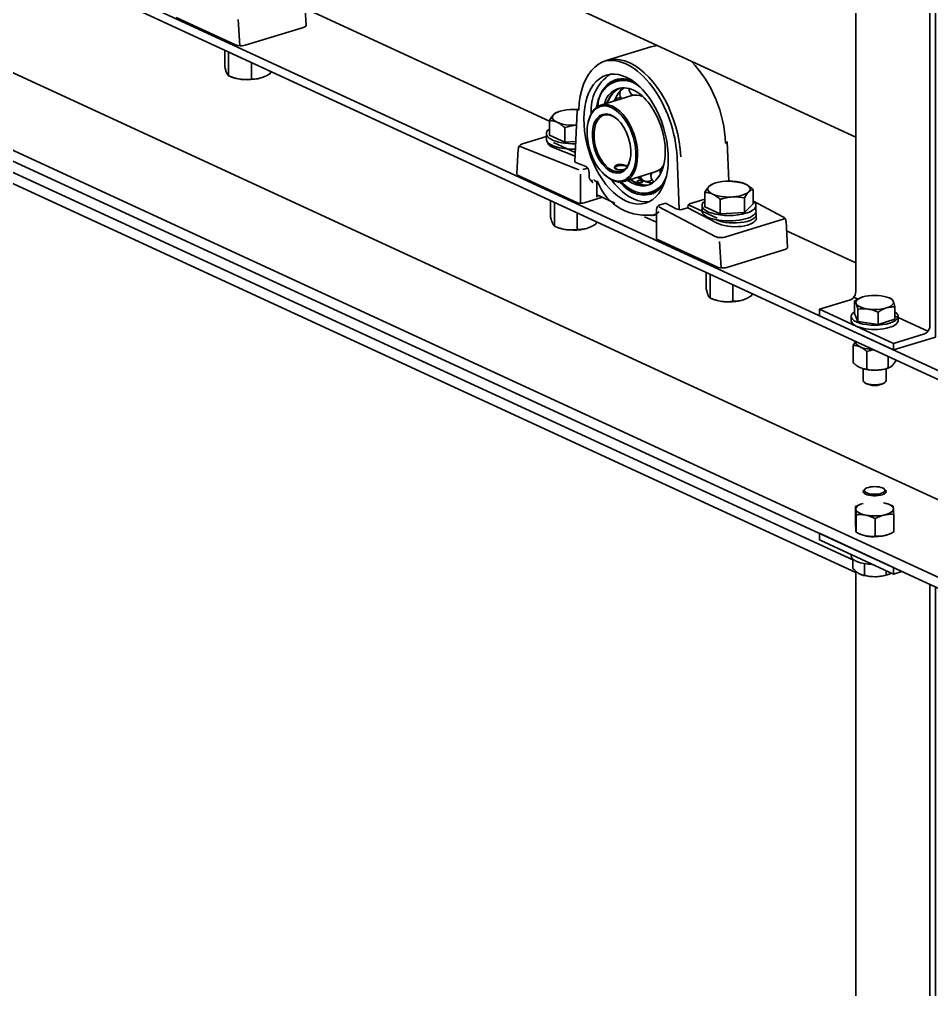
# Model space of a CAD drawing. Header units: millimetres. Extents: x -8400 to 8400, y -5940 to 5940.
# Drawn here: x 4638.5 to 4965.5, y 1641.1 to 1988.8 of the extents above; entities that cross this region are included whole.
import ezdxf

# ---------------------------------------------------------------- set-up
doc = ezdxf.new("R2010")
doc.units = ezdxf.units.MM
doc.layers.add('粗实线层', color=7, linetype='Continuous', lineweight=35)

msp = doc.modelspace()

# ---------------------------------------------------------------- linework, layer by layer
at = {"layer": '粗实线层', "linetype": 'Continuous', "lineweight": 35}
for points in [[(5429.862, 1647.928), (5429.862, 1649.826), (3411.605, 2580.833), (3427.906, 2585.814)], [(3411.605, 2580.833), (3411.605, 2578.936), (3411.713, 2578.203), (3412.025, 2577.617), (3412.506, 2577.242), (5429.848, 1646.656)], [(3415.693, 2508.759), (3413.26, 2507.561), (3412.732, 2507.206), (3412.27, 2506.703), (3411.911, 2506.092), (3411.683, 2505.421), (3411.605, 2504.743), (3411.605, 2502.846), (5429.862, 1571.839), (5429.862, 1573.736)], [(3412.133, 2506.502), (5430.389, 1575.495)], [(4938.35, 2258.937), (4938.35, 1891.245), (4938.283, 1890.619), (4938.088, 1889.995), (4937.777, 1889.415), (4937.371, 1888.92), (4936.899, 1888.542), (4936.392, 1888.307), (4925.298, 1884.917), (4951.854, 1872.667)], [(4964.906, 2254.239), (4964.906, 1878.995), (4964.839, 1878.369), (4964.644, 1877.745), (4964.333, 1877.165), (4963.927, 1876.67), (4963.455, 1876.291), (4962.948, 1876.057), (4951.854, 1872.667), (4951.854, 1870.328), (4966.864, 1874.914), (4966.864, 2253.335)], [(4478.241, 2158.802), (4938.353, 1946.556)], [(4451.743, 2054.766), (5424.763, 1605.918)], [(4467.611, 2007.731), (4472.831, 2009.326), (4937.333, 1795.056)], [(4938.353, 1790.581), (4467.611, 2007.731), (4467.611, 1968.738)], [(4740.71, 1996.069), (4741.255, 1986.674), (4741.156, 1986.39), (4740.838, 1986.131), (4740.327, 1985.919), (4719.443, 1979.539), (4718.882, 1979.409), (4718.25, 1979.338), (4717.59, 1979.332), (4716.948, 1979.39), (4716.367, 1979.508), (4715.886, 1979.678), (4694.647, 1989.476)], [(4828.476, 1952.263), (4740.903, 1992.66)], [(4717.462, 1979.338), (4716.918, 1988.739)], [(4864.866, 1978.934), (4848.812, 1974.028)], [(4867.248, 1979.356), (4866.039, 1979.215), (4864.866, 1978.934)], [(4712.093, 1977.751), (4712.093, 1971.789), (4712.264, 1971.13), (4712.437, 1970.529), (4712.524, 1970.254), (4712.611, 1969.997), (4712.699, 1969.759), (4712.788, 1969.542), (4712.81, 1969.491), (4712.832, 1969.441), (4712.843, 1969.417), (4712.854, 1969.393), (4712.865, 1969.37), (4712.876, 1969.346), (4712.92, 1969.257), (4712.964, 1969.173), (4713.052, 1969.022), (4713.139, 1968.891), (4713.312, 1968.687), (4713.482, 1968.548)], [(4713.482, 1976.809), (4713.393, 1977.158)], [(4714.01, 1976.877), (4713.482, 1976.809), (4713.482, 1968.548), (4714.489, 1968.144), (4715.504, 1967.801), (4716.015, 1967.655), (4716.53, 1967.529), (4717.047, 1967.422), (4717.568, 1967.337), (4718.838, 1967.201), (4720.151, 1967.151), (4721.467, 1967.187), (4722.747, 1967.308), (4723.952, 1967.51), (4725.044, 1967.789)], [(4721.653, 1973.341), (4721.653, 1967.379), (4720.649, 1967.264), (4719.634, 1967.211), (4719.122, 1967.211), (4718.607, 1967.232), (4718.348, 1967.25), (4718.089, 1967.273), (4718.023, 1967.28), (4717.958, 1967.287), (4717.893, 1967.295), (4717.828, 1967.302), (4717.698, 1967.319), (4717.568, 1967.337), (4716.123, 1967.613), (4714.868, 1967.999), (4714.328, 1968.205)], [(4728.436, 1970.213), (4728.436, 1969.451), (4728.02, 1969.188), (4727.6, 1968.936), (4727.495, 1968.875), (4727.389, 1968.815), (4727.283, 1968.757), (4727.177, 1968.699), (4726.965, 1968.586), (4726.753, 1968.478), (4726.327, 1968.276), (4725.901, 1968.093), (4725.474, 1967.93), (4725.044, 1967.789), (4724.614, 1967.668), (4724.182, 1967.569), (4724.127, 1967.557), (4724.073, 1967.547), (4724.019, 1967.536), (4723.965, 1967.527), (4723.858, 1967.508), (4723.75, 1967.49), (4723.536, 1967.459), (4723.324, 1967.433), (4722.901, 1967.395), (4722.482, 1967.374), (4722.066, 1967.37), (4721.653, 1967.379)], [(4725.661, 1967.999), (4725.693, 1968.012)], [(4853.149, 1967.454), (4851.147, 1966.338)], [(4858.019, 1961.445), (4846.914, 1958.052)], [(4849.101, 1958.72), (4849.688, 1960.111), (4850.397, 1961.341), (4851.219, 1962.394), (4852.144, 1963.256), (4853.161, 1963.917)], [(4849.201, 1958.75), (4849.739, 1960.013), (4850.379, 1961.142), (4851.114, 1962.123), (4851.936, 1962.948), (4852.837, 1963.608), (4853.808, 1964.096)], [(4855.196, 1964.24), (4854.167, 1963.388), (4853.252, 1962.312), (4852.467, 1961.027), (4851.822, 1959.55)], [(4854.039, 1963.424), (4853.161, 1962.262), (4852.419, 1960.957), (4851.879, 1959.708)], [(4861.982, 1961.119), (4860.954, 1961.47), (4859.942, 1961.643), (4858.959, 1961.634), (4858.018, 1961.445)], [(4831.217, 1955.488), (4830.821, 1955.301), (4830.626, 1955.182), (4830.43, 1955.042), (4830.233, 1954.88), (4830.034, 1954.695), (4829.985, 1954.646), (4829.935, 1954.595), (4829.91, 1954.569), (4829.886, 1954.542), (4829.861, 1954.516), (4829.836, 1954.489), (4829.737, 1954.378), (4829.638, 1954.262), (4829.442, 1954.015), (4829.247, 1953.75), (4828.86, 1953.171), (4828.477, 1952.535)], [(4838.314, 1950.876), (4836.997, 1950.84), (4835.684, 1950.891), (4834.414, 1951.026), (4833.226, 1951.242), (4832.156, 1951.533), (4831.238, 1951.888), (4830.496, 1952.299), (4829.957, 1952.751), (4829.634, 1953.231), (4829.539, 1953.726), (4829.674, 1954.219), (4830.034, 1954.695), (4830.61, 1955.141), (4831.383, 1955.543), (4832.331, 1955.888), (4833.423, 1956.166), (4834.627, 1956.369), (4835.908, 1956.49), (4837.465, 1956.523), (4839.008, 1956.435)], [(4831.714, 1955.677), (4831.217, 1955.488)], [(4839.006, 1956.383), (4838.555, 1956.16), (4838.385, 1955.87), (4837.601, 1937.843), (4837.695, 1937.646), (4837.981, 1937.477), (4841.601, 1936.047), (4841.94, 1935.832), (4842.249, 1935.476), (4842.496, 1935.015), (4842.655, 1934.497), (4842.71, 1933.977), (4842.71, 1932.591), (4842.713, 1932.491), (4842.718, 1932.393), (4842.728, 1932.296), (4842.742, 1932.202), (4842.758, 1932.109), (4842.778, 1932.018), (4842.79, 1931.973), (4842.802, 1931.929), (4842.815, 1931.885), (4842.829, 1931.842), (4842.891, 1931.674), (4842.963, 1931.515), (4843.043, 1931.366), (4843.132, 1931.224), (4843.18, 1931.156), (4843.229, 1931.089), (4843.279, 1931.024), (4843.331, 1930.961), (4843.438, 1930.839), (4843.549, 1930.722), (4843.663, 1930.61), (4843.779, 1930.501), (4843.838, 1930.447), (4843.897, 1930.394), (4843.927, 1930.368), (4843.957, 1930.341), (4843.971, 1930.328), (4843.986, 1930.315), (4844.001, 1930.302), (4844.016, 1930.288)], [(4853.211, 1952.635), (4852.167, 1953.498), (4851.094, 1954.12)], [(4833.997, 1944.766), (4828.477, 1947.313), (4828.477, 1952.535), (4828.816, 1952.515), (4829.158, 1952.481), (4829.243, 1952.47), (4829.33, 1952.458), (4829.415, 1952.444), (4829.502, 1952.43), (4829.674, 1952.398), (4829.847, 1952.362), (4830.193, 1952.275), (4830.54, 1952.167), (4830.888, 1952.039), (4831.238, 1951.888), (4831.588, 1951.716), (4831.939, 1951.521), (4831.983, 1951.495), (4832.027, 1951.469), (4832.071, 1951.442), (4832.115, 1951.416), (4832.203, 1951.361), (4832.291, 1951.305), (4832.465, 1951.191), (4832.638, 1951.072), (4832.982, 1950.822), (4833.323, 1950.557), (4833.661, 1950.279), (4833.997, 1949.989)], [(4837.912, 1945.003), (4833.997, 1944.766), (4833.997, 1949.989), (4835.061, 1950.313), (4836.133, 1950.576), (4836.673, 1950.681), (4837.217, 1950.767), (4838.167, 1950.867)], [(4842.426, 1952.082), (4842.354, 1951.755)], [(4827.434, 1947.834), (4827.434, 1945.884)], [(4827.434, 1946.762), (4818.814, 1944.129), (4818.481, 1944.007), (4818.177, 1943.836), (4817.881, 1943.596), (4817.628, 1943.3), (4817.465, 1943.021), (4817.367, 1942.718), (4817.351, 1942.578), (4817.35, 1942.434)], [(4837.684, 1939.756), (4829.779, 1942.88), (4829.145, 1943.171), (4828.638, 1943.493), (4828.27, 1943.839), (4828.046, 1944.202), (4827.972, 1944.577), (4827.972, 1944.691)], [(4837.74, 1941.052), (4830.014, 1944.616)], [(4847.551, 1925.006), (4840.948, 1922.989), (4840.368, 1922.874), (4839.714, 1922.85), (4839.087, 1922.923), (4838.581, 1923.08), (4817.342, 1932.877), (4817.023, 1933.067), (4816.829, 1933.278), (4816.773, 1933.501), (4817.318, 1942.396)], [(4817.686, 1943.379), (4817.983, 1943.231), (4839.033, 1934.912)], [(4856.37, 1936.193), (4856.316, 1936.219), (4856.235, 1936.255), (4856.15, 1936.29), (4856.061, 1936.326), (4855.966, 1936.361), (4855.918, 1936.379), (4855.868, 1936.396), (4855.818, 1936.413), (4855.767, 1936.43), (4855.663, 1936.464), (4855.555, 1936.496), (4855.445, 1936.527), (4855.332, 1936.557), (4855.303, 1936.565), (4855.275, 1936.572), (4855.245, 1936.579), (4855.217, 1936.586), (4855.157, 1936.6), (4855.099, 1936.613), (4854.98, 1936.639), (4854.86, 1936.663), (4854.739, 1936.685), (4854.617, 1936.704), (4854.555, 1936.713), (4854.494, 1936.722), (4854.431, 1936.73), (4854.369, 1936.737), (4854.245, 1936.75), (4854.122, 1936.76), (4854, 1936.767), (4853.879, 1936.772), (4853.758, 1936.773), (4853.638, 1936.771), (4853.579, 1936.769), (4853.519, 1936.767), (4853.461, 1936.763), (4853.403, 1936.758), (4853.29, 1936.747), (4853.179, 1936.733), (4853.071, 1936.715), (4852.966, 1936.694), (4852.915, 1936.682), (4852.864, 1936.669), (4852.839, 1936.662), (4852.814, 1936.655), (4852.789, 1936.648), (4852.765, 1936.641), (4852.67, 1936.61), (4852.58, 1936.576), (4852.494, 1936.539), (4852.413, 1936.499), (4852.336, 1936.456), (4852.264, 1936.411), (4852.197, 1936.363), (4852.135, 1936.313), (4852.079, 1936.261), (4852.029, 1936.208), (4851.984, 1936.153), (4851.944, 1936.096), (4851.936, 1936.081), (4851.927, 1936.067), (4851.919, 1936.052), (4851.911, 1936.038), (4851.897, 1936.008), (4851.883, 1935.979), (4851.862, 1935.919), (4851.846, 1935.86), (4851.836, 1935.8), (4851.833, 1935.74), (4851.833, 1935.71), (4851.835, 1935.68), (4851.839, 1935.65), (4851.844, 1935.62), (4851.858, 1935.561), (4851.879, 1935.504), (4851.905, 1935.447), (4851.937, 1935.393), (4851.975, 1935.339), (4852.019, 1935.287), (4852.043, 1935.262), (4852.069, 1935.237), (4852.096, 1935.213), (4852.125, 1935.189), (4852.185, 1935.144), (4852.251, 1935.101), (4852.322, 1935.06), (4852.399, 1935.023), (4852.48, 1934.988), (4852.566, 1934.955), (4852.655, 1934.927), (4852.749, 1934.901), (4852.846, 1934.878), (4852.947, 1934.858), (4852.973, 1934.854), (4852.999, 1934.849), (4853.026, 1934.845), (4853.053, 1934.841), (4853.106, 1934.834), (4853.161, 1934.827), (4853.271, 1934.817), (4853.383, 1934.809), (4853.498, 1934.804), (4853.615, 1934.802), (4853.675, 1934.802), (4853.734, 1934.802), (4853.795, 1934.804), (4853.856, 1934.805), (4853.978, 1934.811), (4854.1, 1934.819), (4854.222, 1934.83), (4854.345, 1934.842), (4854.468, 1934.856), (4854.592, 1934.873), (4854.623, 1934.877), (4854.654, 1934.882), (4854.685, 1934.886), (4854.716, 1934.891), (4854.777, 1934.901), (4854.838, 1934.911), (4855.027, 1934.945)], [(4875.051, 1920.589), (4874.267, 1939.344)], [(4839.643, 1922.854), (4839.643, 1933.303)], [(4840.492, 1934.93), (4842.254, 1935.469)], [(4847.973, 1933.365), (4848.215, 1933.134)], [(4852.357, 1935.953), (4852.049, 1935.692), (4851.888, 1935.505), (4851.833, 1935.309)], [(4856.336, 1935.971), (4856.208, 1936.058), (4856.054, 1936.139), (4855.571, 1936.304), (4854.98, 1936.408), (4854.333, 1936.442), (4853.689, 1936.403), (4853.104, 1936.294), (4852.631, 1936.125), (4852.311, 1935.911), (4852.174, 1935.672), (4852.23, 1935.428), (4852.477, 1935.201), (4852.891, 1935.011), (4853.434, 1934.876), (4854.061, 1934.807)], [(4855.274, 1930.692), (4866.378, 1934.085)], [(4866.378, 1934.085), (4867.264, 1934.453), (4868.083, 1934.995), (4868.826, 1935.704), (4869.482, 1936.57)], [(4843.289, 1931.011), (4843.673, 1930.999), (4844.071, 1930.759)], [(4845.517, 1930.642), (4845.517, 1925.164), (4845.588, 1925.521), (4845.782, 1925.717), (4846.048, 1925.699), (4851.992, 1922.957)], [(4864.268, 1923.441), (4862.897, 1923.371), (4861.486, 1923.515), (4860.049, 1923.872), (4858.599, 1924.439), (4857.225, 1925.164), (4855.863, 1926.067), (4854.522, 1927.14), (4853.216, 1928.375), (4851.954, 1929.76), (4850.747, 1931.285)], [(4863.732, 1929.32), (4862.52, 1929.3), (4861.271, 1929.498), (4860.001, 1929.911), (4858.725, 1930.534), (4857.461, 1931.36)], [(4864.368, 1929.534), (4863.291, 1929.395), (4862.175, 1929.438), (4861.032, 1929.663), (4859.874, 1930.066), (4858.713, 1930.644), (4857.562, 1931.39)], [(4860.182, 1932.191), (4861.542, 1931.328), (4862.912, 1930.701), (4864.271, 1930.32), (4865.6, 1930.19)], [(4860.315, 1932.032), (4861.294, 1931.457), (4863.132, 1930.588), (4865.001, 1930.041)], [(4886.985, 1929.763), (4886.588, 1929.576), (4886.394, 1929.457), (4886.198, 1929.316), (4886, 1929.154), (4885.802, 1928.97), (4885.752, 1928.921), (4885.703, 1928.87), (4885.678, 1928.844), (4885.653, 1928.817), (4885.628, 1928.79), (4885.603, 1928.763), (4885.504, 1928.652), (4885.406, 1928.536), (4885.21, 1928.29), (4885.014, 1928.025), (4884.628, 1927.446), (4884.245, 1926.809)], [(4901.512, 1927.852), (4901.176, 1928.143), (4900.837, 1928.421), (4900.496, 1928.686), (4900.152, 1928.936), (4899.979, 1929.055), (4899.805, 1929.169), (4899.718, 1929.225), (4899.63, 1929.279), (4899.586, 1929.306), (4899.542, 1929.333), (4899.498, 1929.359), (4899.454, 1929.385), (4899.102, 1929.58), (4898.752, 1929.752), (4899.493, 1929.342), (4900.033, 1928.89), (4900.355, 1928.409), (4900.45, 1927.915), (4900.315, 1927.422), (4899.955, 1926.945), (4899.379, 1926.5), (4898.606, 1926.098), (4897.658, 1925.753), (4896.566, 1925.475), (4895.361, 1925.272), (4894.081, 1925.151), (4893.531, 1925.107), (4892.985, 1925.041), (4892.441, 1924.955), (4891.901, 1924.85), (4890.828, 1924.588), (4889.765, 1924.263), (4889.765, 1919.041), (4884.245, 1921.587), (4884.245, 1926.809), (4884.584, 1926.79), (4884.925, 1926.756), (4885.011, 1926.744), (4885.097, 1926.733), (4885.183, 1926.719), (4885.269, 1926.705), (4885.442, 1926.673), (4885.614, 1926.637), (4885.96, 1926.549), (4886.307, 1926.442), (4886.656, 1926.313), (4887.005, 1926.163), (4887.355, 1925.991), (4887.707, 1925.796), (4887.751, 1925.77), (4887.795, 1925.744), (4887.839, 1925.717), (4887.883, 1925.69), (4887.971, 1925.636), (4888.058, 1925.58), (4888.232, 1925.466), (4888.406, 1925.347), (4888.749, 1925.097), (4889.091, 1924.832), (4889.429, 1924.554), (4889.765, 1924.263)], [(4889.765, 1919.041), (4898.398, 1919.563), (4898.398, 1924.785), (4897.337, 1924.98), (4896.264, 1925.113), (4895.724, 1925.154), (4895.179, 1925.174), (4894.906, 1925.176), (4894.632, 1925.173), (4894.563, 1925.172), (4894.494, 1925.17), (4894.425, 1925.168), (4894.356, 1925.165), (4894.219, 1925.159), (4894.081, 1925.151), (4892.765, 1925.115), (4891.452, 1925.166), (4890.181, 1925.301), (4888.994, 1925.517), (4887.924, 1925.808), (4887.005, 1926.163), (4886.264, 1926.573), (4885.724, 1927.026), (4885.402, 1927.506), (4885.307, 1928), (4885.441, 1928.494), (4885.802, 1928.97), (4886.377, 1929.416), (4887.151, 1929.818), (4888.098, 1930.163), (4889.191, 1930.441), (4890.395, 1930.643), (4891.675, 1930.765), (4892.992, 1930.8), (4894.305, 1930.75), (4895.575, 1930.614), (4896.763, 1930.398), (4897.833, 1930.108), (4898.752, 1929.752), (4898.403, 1929.903), (4898.055, 1930.031), (4897.707, 1930.138), (4897.361, 1930.226), (4897.189, 1930.262), (4897.016, 1930.294), (4896.93, 1930.308), (4896.844, 1930.322), (4896.758, 1930.334), (4896.672, 1930.345), (4896.33, 1930.379), (4895.992, 1930.399), (4894.928, 1930.594), (4893.856, 1930.728), (4893.316, 1930.767), (4892.772, 1930.788), (4892.225, 1930.787), (4891.675, 1930.765)], [(4887.482, 1929.952), (4886.985, 1929.763)], [(4898.299, 1929.943), (4898.275, 1929.952)], [(4863.449, 1926.22), (4865.985, 1926.421)], [(4898.398, 1924.785), (4898.782, 1925.422), (4899.168, 1926.002), (4899.363, 1926.266), (4899.559, 1926.512), (4899.757, 1926.739), (4899.955, 1926.945), (4900.004, 1926.994), (4900.054, 1927.041), (4900.079, 1927.063), (4900.104, 1927.086), (4900.128, 1927.108), (4900.153, 1927.13), (4900.252, 1927.214), (4900.351, 1927.292), (4900.547, 1927.432), (4900.742, 1927.552), (4901.129, 1927.735), (4901.512, 1927.852), (4901.512, 1922.63), (4898.398, 1919.563)], [(4828.939, 1923.851), (4828.939, 1917.889), (4829.111, 1917.23), (4829.283, 1916.629), (4829.37, 1916.353), (4829.458, 1916.097), (4829.546, 1915.859), (4829.634, 1915.641), (4829.656, 1915.59), (4829.679, 1915.541), (4829.69, 1915.517), (4829.7, 1915.493), (4829.711, 1915.469), (4829.723, 1915.446), (4829.767, 1915.356), (4829.811, 1915.273), (4829.898, 1915.121), (4829.985, 1914.991), (4830.158, 1914.787), (4830.329, 1914.648)], [(4830.329, 1922.908), (4830.24, 1923.257)], [(4830.857, 1922.977), (4830.329, 1922.908), (4830.329, 1914.648), (4831.335, 1914.244), (4832.351, 1913.9), (4832.862, 1913.755), (4833.376, 1913.628), (4833.894, 1913.522), (4834.414, 1913.436), (4835.684, 1913.301), (4836.997, 1913.25), (4838.314, 1913.286), (4839.594, 1913.407), (4840.798, 1913.61), (4841.891, 1913.888)], [(4878.146, 1921.244), (4878.13, 1921.641), (4878.201, 1922.065), (4878.427, 1922.429), (4878.749, 1922.636), (4884.245, 1924.315)], [(4913.302, 1916.378), (4913.312, 1916.471), (4913.313, 1916.563), (4913.255, 1916.878), (4913.124, 1917.177), (4912.976, 1917.417), (4912.799, 1917.632), (4912.597, 1917.817), (4912.374, 1917.973), (4912.307, 1918.013), (4912.238, 1918.051), (4901.677, 1923.62)], [(4838.5, 1919.441), (4838.5, 1913.479), (4837.496, 1913.363), (4836.48, 1913.31), (4835.969, 1913.311), (4835.453, 1913.331), (4835.195, 1913.349), (4834.935, 1913.373), (4834.87, 1913.38), (4834.805, 1913.387), (4834.74, 1913.394), (4834.675, 1913.402), (4834.544, 1913.418), (4834.414, 1913.436), (4832.97, 1913.713), (4831.714, 1914.099), (4831.175, 1914.304)], [(4865.117, 1918.327), (4866.501, 1918.981), (4867.802, 1919.85)], [(4867.751, 1921.602), (4887.873, 1910.991), (4888.354, 1910.794), (4888.935, 1910.651), (4889.575, 1910.571), (4890.232, 1910.56), (4890.862, 1910.619), (4891.421, 1910.744), (4912.305, 1917.124), (4912.676, 1917.265), (4912.962, 1917.436)], [(4878.339, 1922.324), (4888.601, 1917.591)], [(4883.202, 1922.109), (4883.202, 1920.159)], [(4902.554, 1920.159), (4902.554, 1922.109)], [(4845.282, 1916.313), (4845.282, 1915.551), (4844.866, 1915.287), (4844.446, 1915.036), (4844.341, 1914.975), (4844.235, 1914.915), (4844.129, 1914.856), (4844.023, 1914.798), (4843.811, 1914.686), (4843.599, 1914.578), (4843.174, 1914.376), (4842.748, 1914.193), (4842.32, 1914.03), (4841.891, 1913.888), (4841.46, 1913.767), (4841.028, 1913.668), (4840.974, 1913.657), (4840.92, 1913.646), (4840.866, 1913.636), (4840.812, 1913.626), (4840.704, 1913.607), (4840.597, 1913.59), (4840.383, 1913.559), (4840.17, 1913.532), (4839.747, 1913.495), (4839.328, 1913.474), (4838.912, 1913.469), (4838.5, 1913.479)], [(4866.884, 1916.088), (4862.596, 1918.066)], [(4865.776, 1918.504), (4866.884, 1918.843)], [(4902.67, 1917.551), (4902.67, 1918.829)], [(4842.507, 1914.099), (4842.54, 1914.111)], [(4938.345, 1901.581), (4913.495, 1913.044)], [(4890.077, 1899.712), (4889.531, 1909.113)], [(4884.707, 1898.126), (4884.707, 1892.164), (4884.878, 1891.505), (4885.051, 1890.904), (4885.138, 1890.628), (4885.225, 1890.371), (4885.313, 1890.134), (4885.402, 1889.916), (4885.424, 1889.865), (4885.446, 1889.816), (4885.457, 1889.791), (4885.468, 1889.768), (4885.479, 1889.744), (4885.49, 1889.72), (4885.534, 1889.631), (4885.578, 1889.547), (4885.666, 1889.396), (4885.753, 1889.266), (4885.925, 1889.061), (4886.096, 1888.923)], [(4886.096, 1897.183), (4886.008, 1897.532)], [(4886.624, 1897.251), (4886.096, 1897.183), (4886.096, 1888.923), (4887.103, 1888.519), (4888.118, 1888.175), (4888.63, 1888.03), (4889.144, 1887.903), (4889.661, 1887.797), (4890.181, 1887.711), (4891.452, 1887.576), (4892.765, 1887.525), (4894.081, 1887.561), (4895.361, 1887.682), (4896.566, 1887.885), (4897.658, 1888.163)], [(4894.267, 1893.716), (4894.267, 1887.754), (4893.263, 1887.638), (4892.248, 1887.585), (4891.737, 1887.585), (4891.221, 1887.606), (4890.962, 1887.624), (4890.703, 1887.648), (4890.638, 1887.654), (4890.573, 1887.661), (4890.508, 1887.669), (4890.442, 1887.677), (4890.312, 1887.693), (4890.181, 1887.711), (4888.737, 1887.988), (4887.482, 1888.373), (4886.943, 1888.579)], [(4901.05, 1890.587), (4901.05, 1889.826), (4900.634, 1889.562), (4900.214, 1889.311), (4900.108, 1889.25), (4900.003, 1889.19), (4899.897, 1889.131), (4899.791, 1889.073), (4899.579, 1888.961), (4899.367, 1888.853), (4898.942, 1888.65), (4898.516, 1888.468), (4898.088, 1888.305), (4897.658, 1888.163), (4897.228, 1888.042), (4896.796, 1887.943), (4896.742, 1887.932), (4896.687, 1887.921), (4896.633, 1887.911), (4896.579, 1887.901), (4896.472, 1887.882), (4896.364, 1887.865), (4896.151, 1887.833), (4895.938, 1887.807), (4895.515, 1887.769), (4895.095, 1887.749), (4894.68, 1887.744), (4894.267, 1887.754)], [(4898.275, 1888.373), (4898.308, 1888.386)], [(4939.096, 1888.561), (4937.644, 1889.231)], [(4940.853, 1889.297), (4940.472, 1889.171), (4940.091, 1889.026), (4939.712, 1888.864), (4939.334, 1888.684), (4939.146, 1888.588), (4938.957, 1888.488), (4938.863, 1888.437), (4938.769, 1888.384), (4938.675, 1888.331), (4938.581, 1888.277), (4938.208, 1888.053), (4937.838, 1887.819)], [(4940.305, 1889.11), (4940.276, 1889.099)], [(4950.381, 1888.927), (4949.899, 1889.11)], [(4925.298, 1884.917), (4925.298, 1882.578), (4951.854, 1870.328)], [(4939.073, 1880.504), (4937.838, 1883.385), (4937.838, 1887.819), (4937.99, 1887.695), (4938.144, 1887.513), (4938.221, 1887.397), (4938.299, 1887.263), (4938.377, 1887.11), (4938.456, 1886.936), (4938.476, 1886.889), (4938.495, 1886.842), (4938.515, 1886.793), (4938.535, 1886.742), (4938.574, 1886.639), (4938.613, 1886.531), (4938.691, 1886.302), (4938.768, 1886.057), (4938.922, 1885.523), (4939.073, 1884.938)], [(4946.337, 1883.899), (4946.706, 1884.133), (4947.079, 1884.357), (4947.173, 1884.411), (4947.267, 1884.464), (4947.361, 1884.517), (4947.455, 1884.568), (4947.643, 1884.668), (4947.832, 1884.764), (4948.21, 1884.944), (4948.589, 1885.106), (4948.969, 1885.251), (4949.351, 1885.377), (4949.733, 1885.484), (4950.118, 1885.573), (4950.166, 1885.583), (4950.214, 1885.592), (4950.262, 1885.601), (4950.31, 1885.61), (4950.406, 1885.627), (4950.501, 1885.642), (4950.691, 1885.67), (4950.88, 1885.693), (4951.256, 1885.727), (4951.629, 1885.745), (4951.998, 1885.749), (4952.365, 1885.741), (4952.365, 1881.307), (4946.337, 1879.465)], [(4936.687, 1882.346), (4936.687, 1880.786)], [(4964.2, 1876.981), (4952.26, 1882.489)], [(4953.516, 1880.786), (4953.516, 1882.346)], [(4938.36, 1873.379), (4938.113, 1873.049), (4937.769, 1872.534), (4937.428, 1871.967), (4937.428, 1865.672), (4937.728, 1865.412), (4938.032, 1865.163), (4938.108, 1865.102), (4938.185, 1865.042), (4938.261, 1864.983), (4938.338, 1864.925), (4938.491, 1864.812), (4938.645, 1864.703), (4938.953, 1864.497), (4939.261, 1864.308), (4939.57, 1864.136), (4939.881, 1863.984)], [(4937.428, 1871.967), (4937.728, 1871.949), (4938.032, 1871.919), (4938.108, 1871.909), (4938.185, 1871.898), (4938.261, 1871.887), (4938.338, 1871.874), (4938.491, 1871.846), (4938.645, 1871.813), (4938.953, 1871.736), (4939.261, 1871.64), (4939.57, 1871.526), (4939.881, 1871.393), (4940.193, 1871.239), (4940.505, 1871.066), (4940.544, 1871.043), (4940.583, 1871.02), (4940.622, 1870.996), (4940.661, 1870.972), (4940.739, 1870.924), (4940.817, 1870.874), (4940.972, 1870.772), (4941.126, 1870.667), (4941.432, 1870.445), (4941.735, 1870.209), (4942.035, 1869.962), (4942.334, 1869.704)], [(4944.669, 1870.466), (4943.574, 1870.527), (4942.52, 1870.654), (4941.536, 1870.844), (4940.648, 1871.093), (4939.881, 1871.393), (4939.255, 1871.735), (4938.787, 1872.112), (4938.49, 1872.513), (4938.372, 1872.926), (4938.437, 1873.341)], [(4950.343, 1863.975), (4949.899, 1863.806), (4948.802, 1863.468), (4947.54, 1863.223), (4946.171, 1863.084), (4945.001, 1863.052), (4943.834, 1863.097), (4942.705, 1863.217), (4941.649, 1863.409), (4940.698, 1863.667), (4939.881, 1863.984), (4940.193, 1863.85), (4940.505, 1863.734), (4940.544, 1863.721), (4940.583, 1863.709), (4940.622, 1863.696), (4940.661, 1863.684), (4940.739, 1863.661), (4940.817, 1863.638), (4940.972, 1863.597), (4941.126, 1863.561), (4941.432, 1863.501), (4941.735, 1863.456), (4942.035, 1863.426), (4942.334, 1863.409), (4942.334, 1869.704), (4943.277, 1869.991), (4944.231, 1870.225), (4944.926, 1870.355)], [(4952.776, 1866.726), (4952.776, 1866.599), (4952.435, 1866.034), (4952.092, 1865.519), (4951.918, 1865.284), (4951.744, 1865.064), (4951.656, 1864.961), (4951.568, 1864.863), (4951.524, 1864.815), (4951.48, 1864.768), (4951.436, 1864.723), (4951.392, 1864.679), (4951.215, 1864.515), (4951.04, 1864.371), (4950.866, 1864.247), (4950.693, 1864.14), (4950.349, 1863.978), (4950.008, 1863.873), (4950.008, 1868.003)], [(4940.283, 1863.814), (4940.305, 1863.806)], [(4942.334, 1863.409), (4943.279, 1863.235), (4944.233, 1863.117), (4944.713, 1863.081), (4945.196, 1863.064), (4945.682, 1863.064), (4946.171, 1863.084), (4946.293, 1863.092), (4946.416, 1863.101), (4946.538, 1863.111), (4946.661, 1863.123), (4946.904, 1863.15), (4947.148, 1863.181), (4947.631, 1863.258), (4948.112, 1863.351), (4949.065, 1863.585), (4950.008, 1863.873)], [(4941.008, 1863.573), (4941.008, 1859.329), (4941.097, 1859.01), (4941.361, 1858.704), (4941.789, 1858.426), (4942.362, 1858.187), (4943.055, 1857.998), (4943.836, 1857.868), (4944.674, 1857.801), (4945.53, 1857.801), (4946.367, 1857.868), (4947.149, 1857.998), (4947.841, 1858.187), (4948.414, 1858.426), (4948.842, 1858.704), (4949.107, 1859.01), (4949.196, 1859.329), (4949.196, 1863.573)], [(4941.733, 1820.516), (4941.358, 1820.199), (4941.095, 1819.894), (4941.008, 1819.574), (4941.098, 1819.255), (4941.363, 1818.95), (4941.792, 1818.672), (4942.364, 1818.434), (4943.056, 1818.245), (4943.838, 1818.115), (4944.674, 1818.048), (4945.529, 1818.048), (4946.365, 1818.115), (4947.147, 1818.245), (4947.839, 1818.433), (4948.412, 1818.672), (4948.84, 1818.95), (4949.105, 1819.255), (4949.196, 1819.574), (4949.108, 1819.894), (4948.845, 1820.199), (4948.471, 1820.516)], [(4941.008, 1815.333), (4940.076, 1815.008), (4939.323, 1814.623), (4938.777, 1814.192), (4938.457, 1813.73), (4938.373, 1813.254), (4938.51, 1812.816), (4938.846, 1812.394), (4939.372, 1812.001), (4940.073, 1811.647), (4940.926, 1811.345), (4941.907, 1811.103), (4942.984, 1810.929), (4944.126, 1810.827), (4945.297, 1810.801), (4946.462, 1810.852), (4947.587, 1810.979), (4948.635, 1811.176), (4949.576, 1811.439), (4950.382, 1811.76), (4951.027, 1812.128), (4951.491, 1812.532), (4951.762, 1812.961), (4951.83, 1813.401), (4951.69, 1813.846), (4951.342, 1814.274), (4950.799, 1814.673), (4950.076, 1815.03), (4949.196, 1815.333)], [(4948.297, 1815.551), (4948.731, 1815.454), (4949.167, 1815.336), (4949.222, 1815.321), (4949.276, 1815.304), (4949.331, 1815.288), (4949.385, 1815.271), (4949.494, 1815.236), (4949.602, 1815.201), (4949.818, 1815.127), (4950.033, 1815.049), (4950.459, 1814.881), (4950.882, 1814.7), (4951.301, 1814.506), (4951.717, 1814.302), (4951.745, 1814.173), (4951.773, 1813.987), (4951.788, 1813.869), (4951.801, 1813.733), (4951.816, 1813.577), (4951.83, 1813.401), (4951.834, 1813.354), (4951.838, 1813.305), (4951.841, 1813.256), (4951.845, 1813.205), (4951.852, 1813.1), (4951.859, 1812.991), (4951.873, 1812.76), (4951.887, 1812.513), (4951.916, 1811.974), (4951.943, 1811.385)], [(4950.121, 1815.015), (4949.899, 1815.1)], [(4945.328, 1803.559), (4944.911, 1803.523), (4944.492, 1803.499), (4944.069, 1803.489), (4943.643, 1803.494), (4943.428, 1803.503), (4943.212, 1803.516), (4943.103, 1803.525), (4942.995, 1803.534), (4942.94, 1803.539), (4942.886, 1803.545), (4942.831, 1803.55), (4942.777, 1803.557), (4942.341, 1803.616), (4941.907, 1803.694), (4941.474, 1803.791), (4941.043, 1803.907), (4940.612, 1804.041), (4940.183, 1804.192), (4939.969, 1804.274), (4939.755, 1804.36), (4939.649, 1804.404), (4939.542, 1804.449), (4939.435, 1804.495), (4939.329, 1804.542), (4938.905, 1804.738), (4938.486, 1804.944), (4938.486, 1811.238), (4938.905, 1811.275), (4939.329, 1811.299), (4939.435, 1811.303), (4939.542, 1811.305), (4939.649, 1811.307), (4939.755, 1811.308), (4939.969, 1811.308), (4940.183, 1811.303), (4940.612, 1811.28), (4941.043, 1811.24), (4941.474, 1811.181), (4941.907, 1811.103), (4942.341, 1811.005), (4942.777, 1810.888), (4942.831, 1810.872), (4942.886, 1810.856), (4942.94, 1810.839), (4942.995, 1810.822), (4943.103, 1810.788), (4943.212, 1810.752), (4943.428, 1810.678), (4943.643, 1810.6), (4944.069, 1810.433), (4944.492, 1810.252), (4944.911, 1810.058), (4945.328, 1809.853)], [(4954.905, 1790.933), (4951.854, 1790.001), (4951.854, 1792.34), (4925.298, 1804.59), (4925.298, 1802.251), (4951.854, 1790.001)], [(4940.083, 1804.23), (4940.305, 1804.145)], [(4944.847, 1803.393), (4943.897, 1803.358), (4943, 1803.418), (4942.193, 1803.571), (4941.512, 1803.811)], [(4941.907, 1803.694), (4942.984, 1803.52), (4944.126, 1803.418), (4945.297, 1803.392), (4946.462, 1803.444), (4947.587, 1803.57), (4948.635, 1803.768), (4949.297, 1803.942), (4949.899, 1804.145), (4950.042, 1804.2)], [(4936.687, 1796.997), (4936.687, 1796.56)], [(4937.333, 1795.347), (4937.333, 1792.041), (4937.834, 1791.505), (4938.34, 1791.021), (4938.596, 1790.801), (4938.853, 1790.597), (4938.983, 1790.501), (4939.112, 1790.41), (4939.177, 1790.367), (4939.242, 1790.324), (4939.307, 1790.282), (4939.372, 1790.242), (4939.632, 1790.094), (4939.89, 1789.965), (4940.148, 1789.856), (4940.403, 1789.765), (4940.91, 1789.632), (4941.412, 1789.558), (4941.412, 1793.721)], [(4938.35, 1791.013), (4938.35, 1423.32), (4938.283, 1422.694), (4938.088, 1422.071), (4937.777, 1421.491), (4937.371, 1420.995), (4936.899, 1420.617), (4936.392, 1420.383), (4925.298, 1416.993), (4951.854, 1404.743)], [(4940.18, 1789.843), (4940.305, 1789.796), (4941.143, 1789.525), (4942.087, 1789.309), (4943.114, 1789.154), (4944.193, 1789.065), (4945.297, 1789.043), (4945.792, 1789.058), (4946.284, 1789.092), (4946.773, 1789.144), (4947.259, 1789.214), (4948.225, 1789.401), (4949.182, 1789.642), (4949.182, 1791.233)], [(4949.899, 1789.796), (4950.097, 1789.872)], [(4964.906, 1786.315), (4964.906, 1411.07), (4964.839, 1410.445), (4964.644, 1409.82), (4964.333, 1409.241), (4963.927, 1408.745), (4963.455, 1408.367), (4962.948, 1408.133), (4951.854, 1404.743), (4951.854, 1402.403), (4966.864, 1406.989), (4966.864, 1785.411)]]:
    msp.add_lwpolyline(points, dxfattribs=at)
for points in [[(4892.846, 1930.785), (4892.257, 1944.878), (4892.099, 1944.629), (4891.636, 1944.416, 0.180253), (4879.448, 1973.729)], [(4854.222, 1930.493), (4855.649, 1929.225), (4857.115, 1928.18), (4858.599, 1927.372, 0.4970711), (4870.577, 1933.21)], [(4844.365, 1931.393), (4844.379, 1931.387), (4844.435, 1931.354), (4844.525, 1931.287), (4844.641, 1931.178), (4844.768, 1931.033), (4844.871, 1930.893), (4844.981, 1930.726), (4845.25, 1930.617), (4845.747, 1930.701, 0.3684453), (4866.884, 1918.916)], [(4869.724, 1930.192, -0.4183534), (4858.599, 1926.778), (4857.323, 1927.455), (4856.059, 1928.303), (4854.816, 1929.314), (4853.608, 1930.48)], [(4862.979, 1930.677, 0.1260225), (4864.231, 1930.734, 0.1105193), (4865.19, 1931.278)], [(4913.324, 1916.443), (4913.869, 1907.049), (4913.771, 1906.765), (4913.451, 1906.505), (4912.941, 1906.294), (4892.058, 1899.913), (4891.496, 1899.783), (4890.864, 1899.713), (4890.205, 1899.706), (4889.562, 1899.764), (4888.981, 1899.882), (4888.5, 1900.052), (4867.262, 1909.85), (4866.981, 1910.037), (4866.884, 1910.249), (4866.884, 1920.698, -0.3298032), (4868.075, 1922.308), (4869.837, 1922.846), (4870.099, 1922.866), (4870.377, 1922.773), (4873.996, 1920.864), (4874.389, 1920.71), (4874.872, 1920.609), (4875.397, 1920.573), (4875.912, 1920.604), (4876.368, 1920.7), (4878.146, 1921.244), (4888.365, 1915.854)], [(4952.365, 1885.741), (4952.213, 1886.327), (4952.06, 1886.861), (4951.982, 1887.106), (4951.904, 1887.334), (4951.827, 1887.545), (4951.748, 1887.739, 0.1137502), (4951.13, 1888.622), (4950.379, 1888.927)], [(4941.358, 1858.707), (4941.733, 1858.39, 0.2480505), (4948.471, 1858.39), (4948.845, 1858.707)], [(4940.305, 1815.1), (4940.162, 1815.046), (4939.898, 1814.941), (4939.075, 1814.575), (4938.26, 1814.155), (4938.26, 1807.861), (4938.288, 1807.271), (4938.317, 1806.732), (4938.33, 1806.485), (4938.344, 1806.254), (4938.359, 1806.041), (4938.373, 1805.845, 0.0264722), (4938.486, 1804.944)], [(4938.486, 1811.238), (4938.458, 1811.829), (4938.43, 1812.367), (4938.416, 1812.614), (4938.402, 1812.845), (4938.388, 1813.058), (4938.373, 1813.254, 0.0266615), (4938.26, 1814.155)], [(4941.412, 1789.558, 0.0707558), (4945.297, 1789.043), (4946.462, 1789.094), (4947.587, 1789.22), (4948.635, 1789.418), (4949.576, 1789.681), (4950.382, 1790.001), (4951.027, 1790.369), (4950.792, 1790.216), (4950.557, 1790.081), (4950.528, 1790.066), (4950.498, 1790.05), (4950.469, 1790.035), (4950.44, 1790.021), (4950.381, 1789.993), (4950.323, 1789.966), (4950.206, 1789.915), (4950.091, 1789.869), (4949.86, 1789.79), (4949.633, 1789.727), (4949.406, 1789.678), (4949.182, 1789.642)]]:
    msp.add_lwpolyline(points, format="xyb", dxfattribs=at)
for points in [[(4860.133, 1930.366), (4860.202, 1930.338), (4860.278, 1930.313), (4860.318, 1930.301), (4860.36, 1930.291), (4860.382, 1930.286), (4860.404, 1930.281), (4860.426, 1930.276), (4860.449, 1930.272), (4860.542, 1930.258), (4860.639, 1930.247), (4860.663, 1930.245), (4860.688, 1930.243), (4860.714, 1930.241), (4860.739, 1930.24), (4860.79, 1930.238), (4860.841, 1930.237), (4860.944, 1930.238), (4861.046, 1930.242), (4861.073, 1930.244), (4861.098, 1930.246), (4861.124, 1930.248), (4861.149, 1930.25), (4861.2, 1930.255), (4861.249, 1930.261), (4861.298, 1930.268), (4861.346, 1930.276), (4861.37, 1930.28), (4861.394, 1930.285), (4861.417, 1930.289), (4861.44, 1930.294), (4861.529, 1930.315), (4861.612, 1930.338), (4861.651, 1930.35), (4861.689, 1930.363), (4861.707, 1930.37), (4861.725, 1930.377), (4861.742, 1930.384), (4861.759, 1930.391), (4861.82, 1930.421), (4861.874, 1930.452), (4861.886, 1930.46), (4861.897, 1930.468), (4861.908, 1930.476), (4861.919, 1930.485), (4861.937, 1930.502), (4861.954, 1930.519), (4861.979, 1930.554), (4861.994, 1930.589), (4861.999, 1930.607), (4862, 1930.625), (4861.999, 1930.643), (4861.995, 1930.661), (4861.989, 1930.679), (4861.981, 1930.697), (4861.97, 1930.715), (4861.956, 1930.733), (4861.922, 1930.767), (4861.879, 1930.801), (4861.866, 1930.809), (4861.853, 1930.817), (4861.84, 1930.826), (4861.826, 1930.834), (4861.796, 1930.849), (4861.764, 1930.865), (4861.695, 1930.894), (4861.62, 1930.921), (4861.599, 1930.927), (4861.579, 1930.934), (4861.558, 1930.939), (4861.536, 1930.945), (4861.493, 1930.957), (4861.448, 1930.967), (4861.403, 1930.977), (4861.356, 1930.986), (4861.332, 1930.99), (4861.308, 1930.994), (4861.283, 1930.998), (4861.259, 1931.002), (4861.158, 1931.014), (4861.057, 1931.023), (4861.005, 1931.025), (4860.954, 1931.027), (4860.927, 1931.028), (4860.902, 1931.028), (4860.876, 1931.028), (4860.85, 1931.028), (4860.748, 1931.025), (4860.649, 1931.018), (4860.623, 1931.016), (4860.599, 1931.013), (4860.574, 1931.01), (4860.551, 1931.007), (4860.503, 1931), (4860.457, 1930.992), (4860.369, 1930.973), (4860.285, 1930.95), (4860.265, 1930.944), (4860.246, 1930.938), (4860.227, 1930.931), (4860.208, 1930.924), (4860.173, 1930.91), (4860.139, 1930.895), (4860.107, 1930.879), (4860.077, 1930.863), (4860.049, 1930.846), (4860.023, 1930.828), (4859.978, 1930.791), (4859.943, 1930.752), (4859.93, 1930.732), (4859.918, 1930.712), (4859.909, 1930.691), (4859.902, 1930.671), (4859.897, 1930.629), (4859.901, 1930.588), (4859.904, 1930.578), (4859.907, 1930.567), (4859.911, 1930.557), (4859.916, 1930.547), (4859.927, 1930.527), (4859.94, 1930.507), (4859.956, 1930.488), (4859.975, 1930.469), (4859.985, 1930.46), (4859.995, 1930.45), (4860.006, 1930.442), (4860.018, 1930.432), (4860.071, 1930.398)], [(4947.499, 1889.699), (4948.555, 1889.506), (4949.506, 1889.248), (4950.323, 1888.932), (4950.981, 1888.568), (4951.461, 1888.166), (4951.748, 1887.739), (4951.832, 1887.299), (4951.712, 1886.861), (4951.392, 1886.437), (4950.88, 1886.041), (4950.193, 1885.684), (4949.351, 1885.377), (4948.38, 1885.13), (4947.309, 1884.95), (4946.171, 1884.842), (4945.001, 1884.81), (4943.834, 1884.856), (4942.705, 1884.976), (4941.649, 1885.168), (4940.698, 1885.426), (4939.881, 1885.742), (4939.223, 1886.107), (4938.742, 1886.509), (4938.456, 1886.936), (4938.371, 1887.375), (4938.491, 1887.813), (4938.812, 1888.237), (4939.323, 1888.633), (4940.011, 1888.991), (4940.853, 1889.297), (4941.824, 1889.545), (4942.895, 1889.725), (4944.032, 1889.832), (4945.203, 1889.864), (4946.37, 1889.819)], [(4942.705, 1884.976), (4942.82, 1884.959), (4942.937, 1884.94), (4943.052, 1884.921), (4943.168, 1884.9), (4943.399, 1884.855), (4943.629, 1884.805), (4944.086, 1884.692), (4944.542, 1884.563), (4945.443, 1884.258), (4946.337, 1883.899), (4946.337, 1879.465), (4939.073, 1880.504), (4939.073, 1884.938), (4939.968, 1885.041), (4940.871, 1885.088), (4941.325, 1885.088), (4941.782, 1885.069), (4942.242, 1885.032)], [(4941.858, 1820.613), (4941.558, 1820.336), (4941.424, 1820.041), (4941.461, 1819.742), (4941.669, 1819.453), (4942.037, 1819.188), (4942.549, 1818.959), (4943.18, 1818.776), (4943.9, 1818.648), (4944.677, 1818.582), (4945.474, 1818.58), (4946.254, 1818.642), (4946.979, 1818.766), (4947.617, 1818.945), (4948.137, 1819.172), (4948.515, 1819.435), (4948.734, 1819.722), (4948.783, 1820.021), (4948.659, 1820.317), (4948.37, 1820.596), (4947.927, 1820.844), (4947.352, 1821.052), (4946.673, 1821.207), (4945.919, 1821.305), (4945.128, 1821.339), (4944.335, 1821.309), (4943.578, 1821.216), (4942.893, 1821.063), (4942.31, 1820.859)], [(4951.943, 1811.385), (4951.128, 1811.427), (4950.306, 1811.413), (4949.892, 1811.382), (4949.476, 1811.332), (4949.057, 1811.264), (4948.635, 1811.176), (4948.53, 1811.151), (4948.424, 1811.125), (4948.319, 1811.097), (4948.213, 1811.069), (4948.003, 1811.008), (4947.794, 1810.943), (4947.377, 1810.799), (4946.962, 1810.639), (4946.141, 1810.272), (4945.328, 1809.853), (4945.328, 1803.559), (4946.142, 1803.517), (4946.964, 1803.531), (4947.378, 1803.562), (4947.795, 1803.611), (4948.214, 1803.68), (4948.635, 1803.768), (4948.74, 1803.793), (4948.846, 1803.819), (4948.951, 1803.846), (4949.057, 1803.875), (4949.267, 1803.936), (4949.477, 1804.001), (4949.894, 1804.145), (4950.308, 1804.305), (4951.13, 1804.672), (4951.943, 1805.09)]]:
    msp.add_lwpolyline(points, close=True, dxfattribs=at)
for centre, radius, start, end in [((4858.853, 1956.259), 15.41, 123.62008, 184.5609), ((4855.393, 1957.73), 9.524, 72.7975, 180.81982), ((4854.942, 1957.853), 9.014, 47.67779, 181.41154), ((4855.294, 1957.018), 7.215, 62.73988, 168.55173), ((4856.264, 1962.111), 2.524, 130.23846, 224.11783), ((4859.581, 1963.835), 2.524, 176.50477, 244.21442), ((4859.582, 1963.834), 2.523, 294.76182, 307.96221), ((4854.048, 1958.263), 2.524, 88.46875, 148.75185), ((4867.406, 1932.486), 2.524, 150.5305, 234.40869), ((4867.41, 1932.498), 2.511, 69.68226, 76.19643), ((4870.723, 1934.21), 2.524, 153.88433, 198.61508), ((4870.707, 1934.235), 2.495, 120.63665, 124.58784), ((4862.098, 1935.163), 9.22, 210.48143, 323.87761), ((4863.494, 1933.148), 2.525, 195.78152, 236.41701)]:
    msp.add_arc(centre, radius, start, end, dxfattribs=at)
for centre, major_axis, ratio, start_param, end_param in [((4857.294, 1946.268), (-8.483, 27.76), 0.5850692, 4.2934924, 7.3101997), ((4855.989, 1945.866), (-8.481, 27.763), 0.5850042, 4.3021708, 6.2430653), ((4858.596, 1946.672), (-6.266, 20.512), 0.5851513, 5.8004621, 7.1419027), ((4858.599, 1946.665), (-5.286, 17.302), 0.585056, 2.4828293, 5.8019777), ((4851.082, 1944.403), (-4.166, 13.65), 0.5858112, 5.8015345, 7.0902209), ((4851.095, 1944.372), (-4.179, 13.682), 0.585044, 2.3358826, 5.8021031), ((4851.094, 1944.372), (-3.074, 10.059), 0.5850685, 5.8018923, 10.230571), ((4837.112, 1947.834), (9.693, 0.001), 0.3753993, 2.672961, 4.7916297), ((4837.111, 1945.884), (9.705, 0), 0.37539, 3.1415662, 4.7828362), ((4892.878, 1922.109), (9.676, 0), 0.3754079, 2.672909, 6.7516703), ((4892.878, 1920.159), (9.695, 0), 0.3753815, 3.1415, 6.2831769), ((4894.612, 1918.83), (-8.066, 0.001), 0.3755034, 0.683738, 3.3884515), ((4894.615, 1917.762), (-8.07, 0.254), 0.4072845, 0.6954655, 3.1547076), ((4945.102, 1882.346), (-8.416, 0), 0.3754123, 5.7540846, 9.9539815), ((4945.102, 1880.786), (-8.388, 0), 0.3753368, 6.2830621, 9.4248608), ((4945.151, 1796.575), (8.471, 0.016), 0.3750697, 3.1414128, 4.6303228)]:
    msp.add_ellipse(centre, major_axis=major_axis, ratio=ratio, start_param=start_param, end_param=end_param, dxfattribs=at)
for centre, major_axis, ratio in [((4855.988, 1945.868), (-7.007, 22.935), 0.5850538), ((4850.768, 1944.272), (-4.056, 13.277), 0.5850617), ((4850.768, 1944.273), (-3.197, 10.463), 0.5850513)]:
    msp.add_ellipse(centre, major_axis=major_axis, ratio=ratio, dxfattribs=at)

doc.saveas('drawing.dxf')
